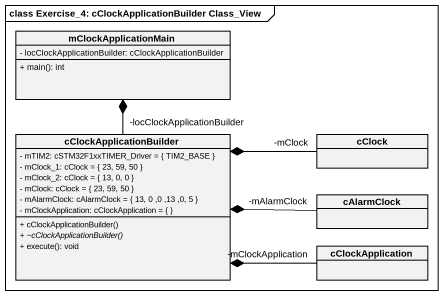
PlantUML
@startuml
mainframe class Exercise_4: cClockApplicationBuilder Class_View
hide circle
hide empty members
skinparam classAttributeIconSize 0
class mClockApplicationMain {
  - locClockApplicationBuilder: cClockApplicationBuilder
  + main(): int
}
class cClockApplicationBuilder {
  - mTIM2: cSTM32F1xxTIMER_Driver = { TIM2_BASE }
  - mClock_1: cClock = { 23, 59, 50 }
  - mClock_2: cClock = { 13, 0, 0 }
  - mClock: cClock = { 23, 59, 50 }
  - mAlarmClock: cAlarmClock = { 13, 0 ,0 ,13 ,0, 5 }
  - mClockApplication: cClockApplication = { }
  + cClockApplicationBuilder()
  {abstract} + ~cClockApplicationBuilder()
  + execute(): void
}
class cClock
class cAlarmClock
class cClockApplication
cClockApplicationBuilder "-locClockApplicationBuilder" -up-* mClockApplicationMain
cClockApplicationBuilder *-right- "-mClock" cClock
cClockApplicationBuilder *-right- "-mAlarmClock" cAlarmClock
cClockApplicationBuilder *-right- "-mClockApplication" cClockApplication
@enduml
